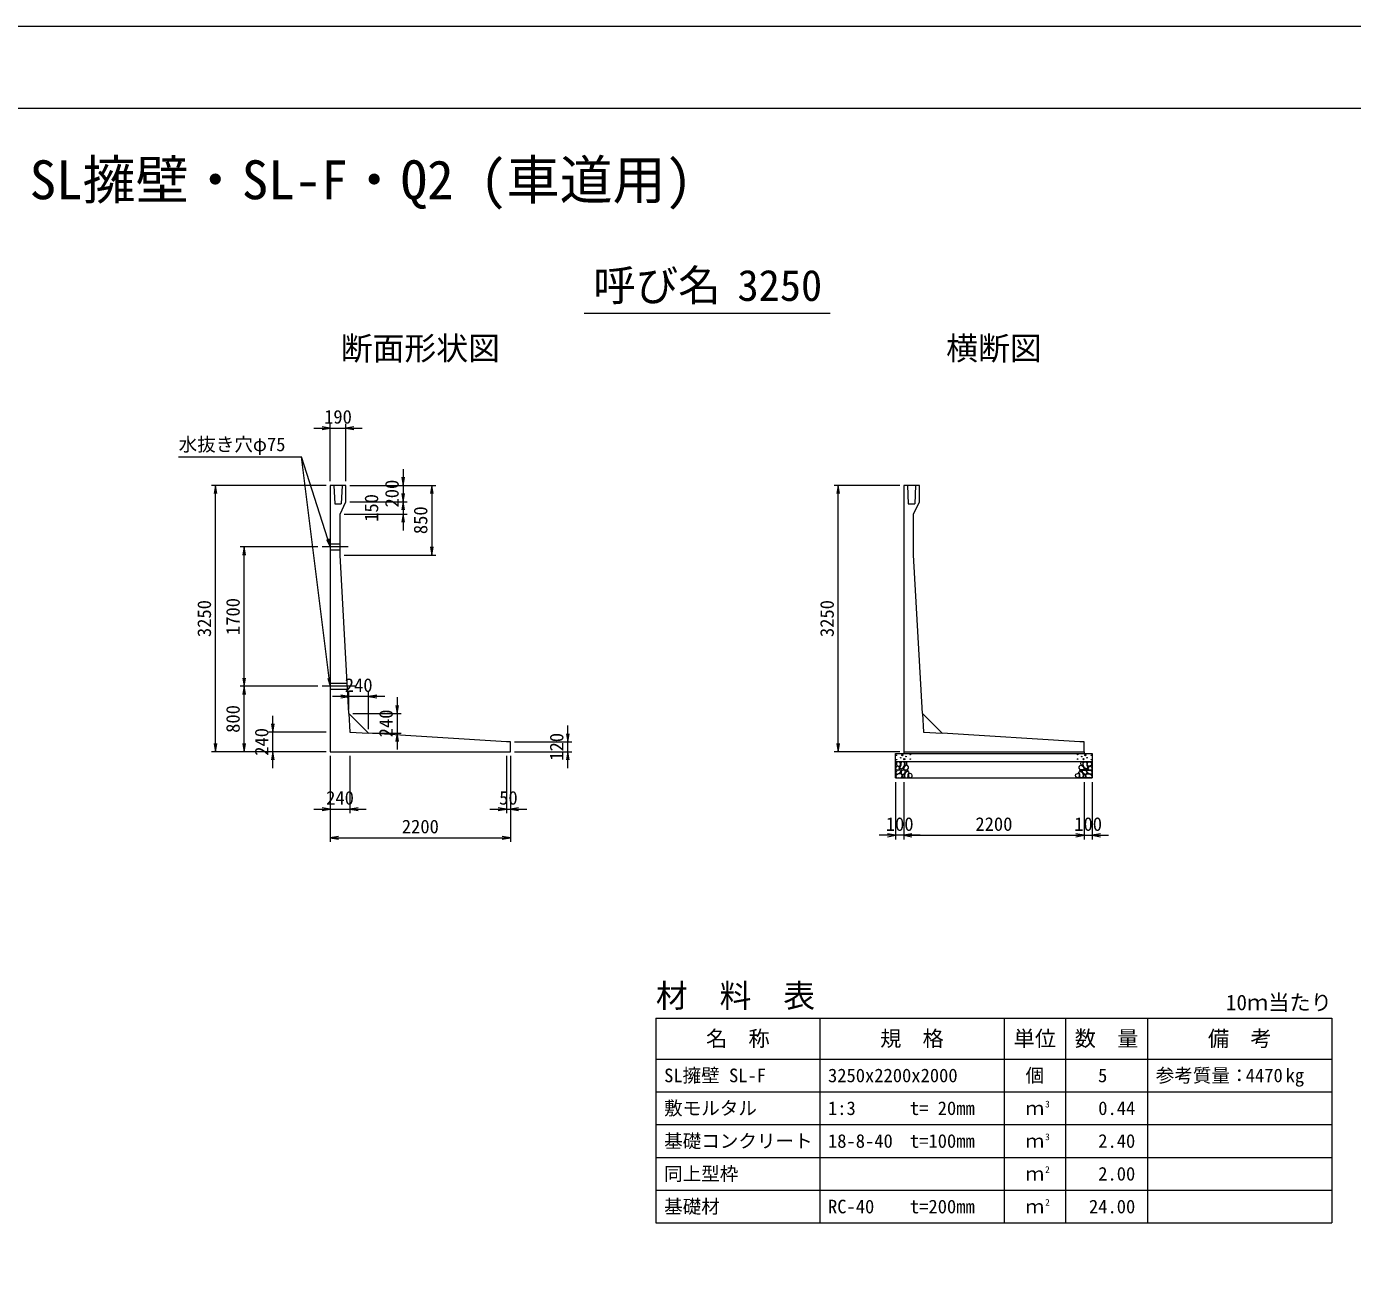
# Model space of a CAD drawing. Units: millimetres at full size, sheet at 1:75. Extents: x 0 to 42050, y 0 to 33103.
# Drawn here: x 16944 to 33126, y 14483 to 29700 of the extents above; entities that cross this region are included whole.
import ezdxf
from ezdxf.enums import TextEntityAlignment as Align

# ---------------------------------------------------------------- set-up
doc = ezdxf.new("R2010")
doc.units = ezdxf.units.MM
doc.header["$LTSCALE"] = 75
doc.linetypes.add('CHAIN', pattern=[18.5, 12, -1.5, 3.5, -1.5])
doc.linetypes.add('DASHED_SPACED', pattern=[12, 6, -6])
for name, color, linetype, lineweight in [('D-BMK', 2, 'CHAIN', 13), ('D-DCR-HCHn', 4, 'Continuous', 9), ('D-MTR-FRAM', 7, 'Continuous', 13), ('D-MTR-LINE', 7, 'Continuous', 13), ('D-STR-DIM', 7, 'Continuous', 13), ('D-STR-STRn', 1, 'Continuous', 13), ('D-STR-TXT', 7, 'Continuous', 13), ('D-TTL', 2, 'Continuous', 13), ('D-TTL-TXT', 7, 'Continuous', 13)]:
    doc.layers.add(name, color=color, linetype=linetype, lineweight=lineweight)
doc.layers.add('D-MTR', color=7, linetype='Continuous')
doc.layers.add('D-MTR-TXT', color=7, linetype='Continuous')
doc.styles.add('ＭＳ ゴシック', font='')
doc.styles.get('ＭＳ ゴシック').set_extended_font_data('MS Gothic')

# ---------------------------------------------------------------- blocks, each defined once
blk = doc.blocks.new('open_arrow')
at = {"color": 0, "linetype": 'Continuous', "lineweight": -2}
blk.add_lwpolyline([(7.5, 1.25), (0, 0), (7.5, -1.25)], dxfattribs=at)

msp = doc.modelspace()

# ---------------------------------------------------------------- linework, layer by layer
at = {"layer": 'D-BMK'}
for p, q in [((20870, 23350), (20550, 23350)), ((20958.89, 21650), (20550, 21650))]:
    msp.add_line(p, q, dxfattribs=at)
at = {"layer": 'D-DCR-HCHn'}
for points in [[(27601.2, 20721.59), (27580.4, 20726.22), (27561.9, 20716.97), (27559.59, 20696.17), (27564.21, 20679.99), (27587.33, 20673.05), (27603.51, 20673.05), (27610.44, 20684.61), (27610.44, 20710.04)], [(27619.69, 20723.91), (27612.76, 20703.1), (27615.07, 20679.99), (27598.89, 20654.56), (27619.69, 20643), (27642.8, 20654.56), (27656.67, 20673.05), (27661.3, 20703.1), (27656.67, 20719.28), (27642.8, 20726.22)], [(27663.61, 20719.28), (27663.61, 20691.55), (27675.16, 20684.61), (27686.72, 20691.55), (27689.03, 20707.73), (27686.72, 20721.59), (27670.54, 20726.22)], [(29836.39, 20719.28), (29836.39, 20691.55), (29824.84, 20684.61), (29813.28, 20691.55), (29810.97, 20707.73), (29813.28, 20721.59), (29829.46, 20726.22)], [(29880.31, 20723.91), (29887.24, 20703.1), (29884.93, 20679.99), (29901.11, 20654.56), (29880.31, 20643), (29857.2, 20654.56), (29843.33, 20673.05), (29838.7, 20703.1), (29843.33, 20719.28), (29857.2, 20726.22)], [(29898.8, 20721.59), (29919.6, 20726.22), (29938.1, 20716.97), (29940.41, 20696.17), (29935.79, 20679.99), (29912.67, 20673.05), (29896.49, 20673.05), (29889.56, 20684.61), (29889.56, 20710.04)], [(27557.28, 20663.81), (27550.35, 20643), (27559.59, 20629.14), (27582.71, 20626.82), (27598.49, 20633.6), (27591.95, 20649.94), (27596.58, 20659.18), (27587.33, 20668.43), (27573.46, 20673.05)], [(27601.16, 20587.01), (27618.28, 20612.69), (27616.14, 20619.11), (27592.59, 20625.53), (27571.19, 20623.39), (27556.21, 20610.55), (27554.07, 20595.57), (27556.21, 20580.59), (27573.33, 20576.31)], [(27609.72, 20533.5), (27624.7, 20539.92), (27628.98, 20561.33), (27620.42, 20576.31), (27605.44, 20580.59), (27586.17, 20578.45), (27564.77, 20569.89), (27554.07, 20557.05), (27554.07, 20542.06), (27560.49, 20533.5), (27586.17, 20535.64)], [(27624.31, 20643), (27612.76, 20633.76), (27617.38, 20626.82), (27633.56, 20626.82), (27640.49, 20629.14), (27645.12, 20638.38), (27638.18, 20645.32)], [(27661.08, 20587.01), (27671.78, 20612.69), (27663.22, 20623.39), (27637.54, 20623.39), (27626.84, 20619.11), (27616.14, 20604.13), (27616.14, 20591.29), (27626.84, 20574.17), (27639.68, 20572.03)], [(27656.8, 20539.92), (27656.8, 20565.61), (27646.1, 20572.03), (27635.4, 20565.61), (27633.26, 20550.62), (27635.4, 20537.78), (27650.38, 20533.5)], [(27658.98, 20668.43), (27647.43, 20640.69), (27656.67, 20629.14), (27684.41, 20629.14), (27695.97, 20633.76), (27707.53, 20649.94), (27707.53, 20663.81), (27695.97, 20682.3), (27682.1, 20684.61)], [(27697.47, 20535.64), (27703.89, 20554.91), (27701.75, 20576.31), (27716.73, 20599.85), (27697.47, 20610.55), (27676.06, 20599.85), (27663.22, 20582.73), (27658.94, 20554.91), (27663.22, 20539.92), (27676.06, 20533.5)], [(27693.19, 20610.55), (27703.89, 20619.11), (27699.61, 20625.53), (27684.62, 20625.53), (27678.2, 20623.39), (27673.92, 20614.83), (27680.34, 20608.41)], [(27714.59, 20537.78), (27733.85, 20533.5), (27750.97, 20542.06), (27753.11, 20561.33), (27748.83, 20576.31), (27727.43, 20582.73), (27712.45, 20582.73), (27706.03, 20572.03), (27706.03, 20548.48)], [(29785.41, 20537.78), (29766.15, 20533.5), (29749.03, 20542.06), (29746.89, 20561.33), (29751.17, 20576.31), (29772.57, 20582.73), (29787.55, 20582.73), (29793.97, 20572.03), (29793.97, 20548.48)], [(29802.53, 20535.64), (29796.11, 20554.91), (29798.25, 20576.31), (29783.27, 20599.85), (29802.53, 20610.55), (29823.94, 20599.85), (29836.78, 20582.73), (29841.06, 20554.91), (29836.78, 20539.92), (29823.94, 20533.5)], [(29841.02, 20668.43), (29852.57, 20640.69), (29843.33, 20629.14), (29815.59, 20629.14), (29804.03, 20633.76), (29792.47, 20649.94), (29792.47, 20663.81), (29804.03, 20682.3), (29817.9, 20684.61)], [(29806.81, 20610.55), (29796.11, 20619.11), (29800.39, 20625.53), (29815.38, 20625.53), (29821.8, 20623.39), (29826.08, 20614.83), (29819.66, 20608.41)], [(29838.92, 20587.01), (29828.22, 20612.69), (29836.78, 20623.39), (29862.46, 20623.39), (29873.16, 20619.11), (29883.86, 20604.13), (29883.86, 20591.29), (29873.16, 20574.17), (29860.32, 20572.03)], [(29843.2, 20539.92), (29843.2, 20565.61), (29853.9, 20572.03), (29864.6, 20565.61), (29866.74, 20550.62), (29864.6, 20537.78), (29849.62, 20533.5)], [(29875.69, 20643), (29887.24, 20633.76), (29882.62, 20626.82), (29866.44, 20626.82), (29859.51, 20629.14), (29854.88, 20638.38), (29861.82, 20645.32)], [(29890.28, 20533.5), (29875.3, 20539.92), (29871.02, 20561.33), (29879.58, 20576.31), (29894.56, 20580.59), (29913.83, 20578.45), (29935.23, 20569.89), (29945.93, 20557.05), (29945.93, 20542.06), (29939.51, 20533.5), (29913.83, 20535.64)], [(29898.84, 20587.01), (29881.72, 20612.69), (29883.86, 20619.11), (29907.41, 20625.53), (29928.81, 20623.39), (29943.79, 20610.55), (29945.93, 20595.57), (29943.79, 20580.59), (29926.67, 20576.31)], [(29942.72, 20663.81), (29949.65, 20643), (29940.41, 20629.14), (29917.29, 20626.82), (29901.51, 20633.6), (29908.05, 20649.94), (29903.42, 20659.18), (29912.67, 20668.43), (29926.54, 20673.05)]]:
    msp.add_lwpolyline(points, close=True, dxfattribs=at)
for centre, radius in [((27560.73, 20807.43), 3), ((27561.87, 20753.92), 3), ((27612.29, 20775.76), 3), ((27633.34, 20807.43), 7.5), ((27656.66, 20759.97), 7.5), ((27677.71, 20791.64), 3), ((27728.13, 20813.48), 3), ((27729.27, 20759.97), 3), ((29770.73, 20759.97), 3), ((29771.87, 20813.48), 3), ((29822.29, 20791.64), 3), ((29843.34, 20759.97), 7.5), ((29866.66, 20807.43), 7.5), ((29887.71, 20775.76), 3), ((29938.13, 20753.92), 3), ((29939.27, 20807.43), 3)]:
    msp.add_circle(centre, radius, dxfattribs=at)
at = {"layer": 'D-MTR-FRAM'}
for p, q in [((24625, 17600), (32875, 17600)), ((24625, 17600), (24625, 15100)), ((32875, 17600), (32875, 15100)), ((24625, 15100), (32875, 15100))]:
    msp.add_line(p, q, dxfattribs=at)
at = {"layer": 'D-MTR-LINE'}
for p, q in [((26625, 17600), (26625, 15100)), ((28875, 17600), (28875, 15100)), ((29625, 17600), (29625, 15100)), ((30625, 17600), (30625, 15100)), ((24625, 17100), (32875, 17100)), ((24625, 16700), (32875, 16700)), ((24625, 16300), (32875, 16300)), ((24625, 15900), (32875, 15900)), ((24625, 15500), (32875, 15500))]:
    msp.add_line(p, q, dxfattribs=at)
at = {"layer": 'D-STR-DIM'}
for p, q in [((20450, 24800), (21040, 24800)), ((20650, 24150), (20650, 24850)), ((20840, 24150), (20840, 24850)), ((21540, 24300), (21540, 23700)), ((20600, 24100), (19200, 24100)), ((19250, 20850), (19250, 24100)), ((20890, 24100), (21590, 24100)), ((20890, 24100), (21940, 24100)), ((21540, 24100), (21540, 23550)), ((21890, 24100), (21890, 23250)), ((27600, 24100), (26800, 24100)), ((26850, 20850), (26850, 24100)), ((20890, 23900), (21590, 23900)), ((20890, 23900), (21590, 23900)), ((20820, 23750), (21590, 23750)), ((20500, 23350), (19550, 23350)), ((19600, 21650), (19600, 23350)), ((20820, 23250), (21940, 23250)), ((20500, 21650), (19550, 21650)), ((20500, 21650), (19550, 21650)), ((19600, 20850), (19600, 21650)), ((21317.46, 21525.71), (20677.46, 21525.71)), ((20877.46, 21365.71), (20877.46, 21575.71)), ((21117.46, 21125.71), (21117.46, 21575.71)), ((21467.46, 21515.71), (21467.46, 20875.71)), ((19950, 20650), (19950, 21290)), ((20927.46, 21315.71), (21517.46, 21315.71)), ((20600, 21090), (19900, 21090)), ((21167.46, 21075.71), (21517.46, 21075.71)), ((23550, 20650), (23550, 21170)), ((22900, 20970), (23600, 20970)), ((20600, 20850), (19200, 20850)), ((20600, 20850), (19550, 20850)), ((20600, 20850), (19900, 20850)), ((20650, 20800), (20650, 20100)), ((20650, 20800), (20650, 19750)), ((20890, 20800), (20890, 20100)), ((22800, 20800), (22800, 20100)), ((22850, 20800), (22850, 19750)), ((22850, 20800), (22850, 20100)), ((22900, 20850), (23600, 20850)), ((27600, 20850), (26800, 20850)), ((27550, 20480), (27550, 19780)), ((27650, 20480), (27650, 19780)), ((27650, 20480), (27650, 19780)), ((29850, 20480), (29850, 19780)), ((29850, 20480), (29850, 19780)), ((29950, 20480), (29950, 19780)), ((20450, 20150), (21090, 20150)), ((22600, 20150), (23050, 20150)), ((20650, 19800), (22850, 19800)), ((27850, 19830), (27350, 19830)), ((27650, 19830), (29850, 19830)), ((29650, 19830), (30150, 19830))]:
    msp.add_line(p, q, dxfattribs=at)
at = {"layer": 'D-STR-STRn'}
for p, q in [((20840, 24100), (20650, 24100)), ((20650, 24100), (20650, 20850)), ((20840, 23900), (20840, 24100)), ((27840, 24100), (27650, 24100)), ((27650, 24100), (27650, 20850)), ((27840, 23900), (27840, 24100)), ((20770, 23750), (20840, 23900)), ((27770, 23750), (27840, 23900)), ((20770, 23250), (20770, 23750)), ((27770, 23250), (27770, 23750)), ((20877.46, 21315.71), (20770, 23250)), ((27877.46, 21315.71), (27770, 23250)), ((21117.46, 21075.71), (20877.46, 21315.71)), ((28117.46, 21075.71), (27877.46, 21315.71)), ((22800, 20970), (21117.46, 21075.71)), ((29800, 20970), (28117.46, 21075.71)), ((22850, 20970), (22800, 20970)), ((22850, 20850), (22850, 20970)), ((29850, 20970), (29800, 20970)), ((29850, 20850), (29850, 20970)), ((20650, 20850), (22850, 20850)), ((27550, 20530), (27550, 20830)), ((27550, 20830), (29950, 20830)), ((27550, 20730), (29950, 20730)), ((27650, 20850), (27650, 20830)), ((27650, 20850), (29850, 20850)), ((29850, 20850), (29850, 20830)), ((29950, 20830), (29950, 20530)), ((27550, 20530), (29950, 20530))]:
    msp.add_line(p, q, dxfattribs=at)
at = {"layer": 'D-STR-STRn', "linetype": 'DASHED_SPACED'}
for p, q in [((20695, 24100), (20705, 23875)), ((20795, 24100), (20785, 23875)), ((27695, 24100), (27705, 23875)), ((27795, 24100), (27785, 23875)), ((20705, 23875), (20785, 23875)), ((27705, 23875), (27785, 23875)), ((20650, 23387.5), (20770, 23387.5)), ((20650, 23312.5), (20770, 23312.5)), ((20650, 21687.5), (20856.81, 21687.5)), ((20650, 21612.5), (20860.97, 21612.5))]:
    msp.add_line(p, q, dxfattribs=at)
at = {"layer": 'D-STR-STRn', "color": 2, "linetype": 'DASHED_SPACED'}
for p, q in [((20877.46, 21315.71), (20890, 21090)), ((27877.46, 21315.71), (27890, 21090)), ((20890, 21090), (21117.46, 21075.71)), ((27890, 21090), (28117.46, 21075.71))]:
    msp.add_line(p, q, dxfattribs=at)
at = {"layer": 'D-STR-TXT'}
msp.add_line((18800, 24450), (20300, 24450), dxfattribs=at)
for points in [[(20650, 21650), (20637.6, 21749.23), (20300, 24450)], [(20650, 23350), (20619.68, 23445.29), (20300, 24450)]]:
    msp.add_lwpolyline(points, dxfattribs=at)
at = {"layer": 'D-TTL'}
for points in [[(0, 0), (42050, 0), (42050, 29700), (0, 29700)], [(1000, 1000), (41050, 1000), (41050, 28700), (1000, 28700)]]:
    msp.add_lwpolyline(points, close=True, dxfattribs=at)
at = {"layer": 'D-TTL-TXT'}
msp.add_line((23750, 26200), (26750, 26200), dxfattribs=at)

# ---------------------------------------------------------------- block references
at = {"layer": 'D-STR-DIM', "xscale": 13.3, "yscale": 13.3}
for p, rotation in [((20650, 24800), 180), ((21540, 24100), 90), ((19250, 24100), 270), ((21540, 23900), 90), ((21890, 24100), 270), ((26850, 24100), 270), ((21540, 23900), 270), ((21540, 23750), 270), ((19600, 23350), 270), ((21890, 23250), 90), ((19600, 21650), 90), ((19600, 21650), 270), ((20877.46, 21525.71), 180), ((21467.46, 21315.71), 90), ((19950, 21090), 90), ((21467.46, 21075.71), 270), ((23550, 20970), 90), ((19250, 20850), 90), ((19600, 20850), 90), ((26850, 20850), 90), ((19950, 20850), 270), ((23550, 20850), 270), ((20650, 20150), 180), ((22800, 20150), 180), ((22850, 19800), 180), ((27550, 19830), 180), ((29850, 19830), 180), ((29850, 19830), 180)]:
    msp.add_blockref('open_arrow', p, dxfattribs=dict(at, rotation=rotation))
for p in [(20840, 24800), (21117.46, 21525.71), (20890, 20150), (22850, 20150), (20650, 19800), (27650, 19830), (27650, 19830), (29950, 19830)]:
    msp.add_blockref('open_arrow', p, dxfattribs=at)
at = {"layer": 'D-STR-TXT', "xscale": 13.3, "yscale": 13.3}
for p, rotation in [((20650, 23350), 107.7), ((20650, 21650), 97.1)]:
    msp.add_blockref('open_arrow', p, dxfattribs=dict(at, rotation=rotation))

# ---------------------------------------------------------------- texts
at = {"layer": 'D-MTR', "style": 'ＭＳ ゴシック'}
msp.add_text('材\u3000料\u3000表', height=284.8, dxfattribs=at).set_placement((24625, 17645.38), align=Align.BOTTOM_LEFT)
msp.add_text('10ｍ当たり', height=189.9, dxfattribs=at).set_placement((32875, 17638.58), align=Align.BOTTOM_RIGHT)
at = {"layer": 'D-MTR-TXT', "style": 'ＭＳ ゴシック'}
for s, height, p in [('名\u3000称', 189.9, (25625, 17350)), ('規\u3000格', 189.9, (27750, 17350)), ('単位', 189.9, (29250, 17350)), ('数\u3000量', 189.9, (30125, 17350)), ('備\u3000考', 189.9, (31750, 17350)), ('個', 166.1, (29250, 16900)), ('ｍ', 166.1, (29250, 16500)), ('ｍ', 166.1, (29250, 16100)), ('ｍ', 166.1, (29250, 15700)), ('ｍ', 166.1, (29250, 15300))]:
    msp.add_text(s, height=height, dxfattribs=at).set_placement(p, align=Align.MIDDLE_CENTER)
for s, p in [('SL擁壁 SL-F', (24725, 16900)), ('参考質量：    kg', (30725, 16900)), ('3250x2200x2000', (26725, 16900)), ('敷モルタル', (24725, 16500)), ('1:3', (26725, 16500)), ('t= 20mm', (27725, 16500)), ('基礎コンクリート', (24725, 16100)), ('18-8-40', (26725, 16100)), ('t=100mm', (27725, 16100)), ('同上型枠', (24725, 15700)), ('基礎材', (24725, 15300)), ('RC-40', (26725, 15300)), ('t=200mm', (27725, 15300))]:
    msp.add_text(s, height=166.1, dxfattribs=at).set_placement(p, align=Align.MIDDLE_LEFT)
for s, p in [('5', (30133.88, 16900)), ('4470', (32275, 16900)), ('0.44', (30475, 16500)), ('2.40', (30475, 16100)), ('2.00', (30475, 15700)), ('24.00', (30475, 15300))]:
    msp.add_text(s, height=166.1, dxfattribs=at).set_placement(p, align=Align.MIDDLE_RIGHT)
for s, p in [('3', (29375, 16484.07)), ('3', (29375, 16084.07)), ('2', (29375, 15684.07)), ('2', (29375, 15284.07))]:
    msp.add_text(s, height=83.07, dxfattribs=at).set_placement(p, align=Align.BOTTOM_LEFT)
at = {"layer": 'D-STR-DIM', "style": 'ＭＳ ゴシック'}
for s, p in [('190', (20745, 24937.5)), ('240', (20997.46, 21663.21)), ('240', (20770, 20287.5)), ('50', (22825, 20287.5)), ('2200', (21750, 19937.5)), ('100', (27600, 19967.5)), ('2200', (28750, 19967.5)), ('100', (29900, 19967.5))]:
    msp.add_text(s, height=166.1, dxfattribs=at).set_placement(p, align=Align.MIDDLE_CENTER)
for s, p in [('200', (21402.5, 24000)), ('150', (21152.5, 23825)), ('850', (21752.5, 23675)), ('3250', (19112.5, 22475)), ('1700', (19462.5, 22500)), ('3250', (26712.5, 22475)), ('800', (19462.5, 21250)), ('240', (21329.96, 21195.71)), ('240', (19812.5, 20970)), ('120', (23412.5, 20910))]:
    msp.add_text(s, height=166.1, rotation=90, dxfattribs=at).set_placement(p, align=Align.MIDDLE_CENTER)
at = {"layer": 'D-STR-TXT', "style": 'ＭＳ ゴシック'}
msp.add_text('水抜き穴φ75', height=166.1, dxfattribs=at).set_placement((18800, 24468.14), align=Align.BOTTOM_LEFT)
at = {"layer": 'D-TTL-TXT', "style": 'ＭＳ ゴシック'}
for s, height, p in [('SL擁壁・SL-F・Q2 (車道用)', 474.7, (21025, 27450)), ('呼び名', 379.8, (24637.5, 26237.5)), ('3250', 379.8, (26137.5, 26237.5)), ('断面形状図', 284.8, (21750, 25545.38)), ('横断図', 284.8, (28750, 25545.38))]:
    msp.add_text(s, height=height, dxfattribs=at).set_placement(p, align=Align.BOTTOM_CENTER)

doc.saveas('drawing.dxf')
